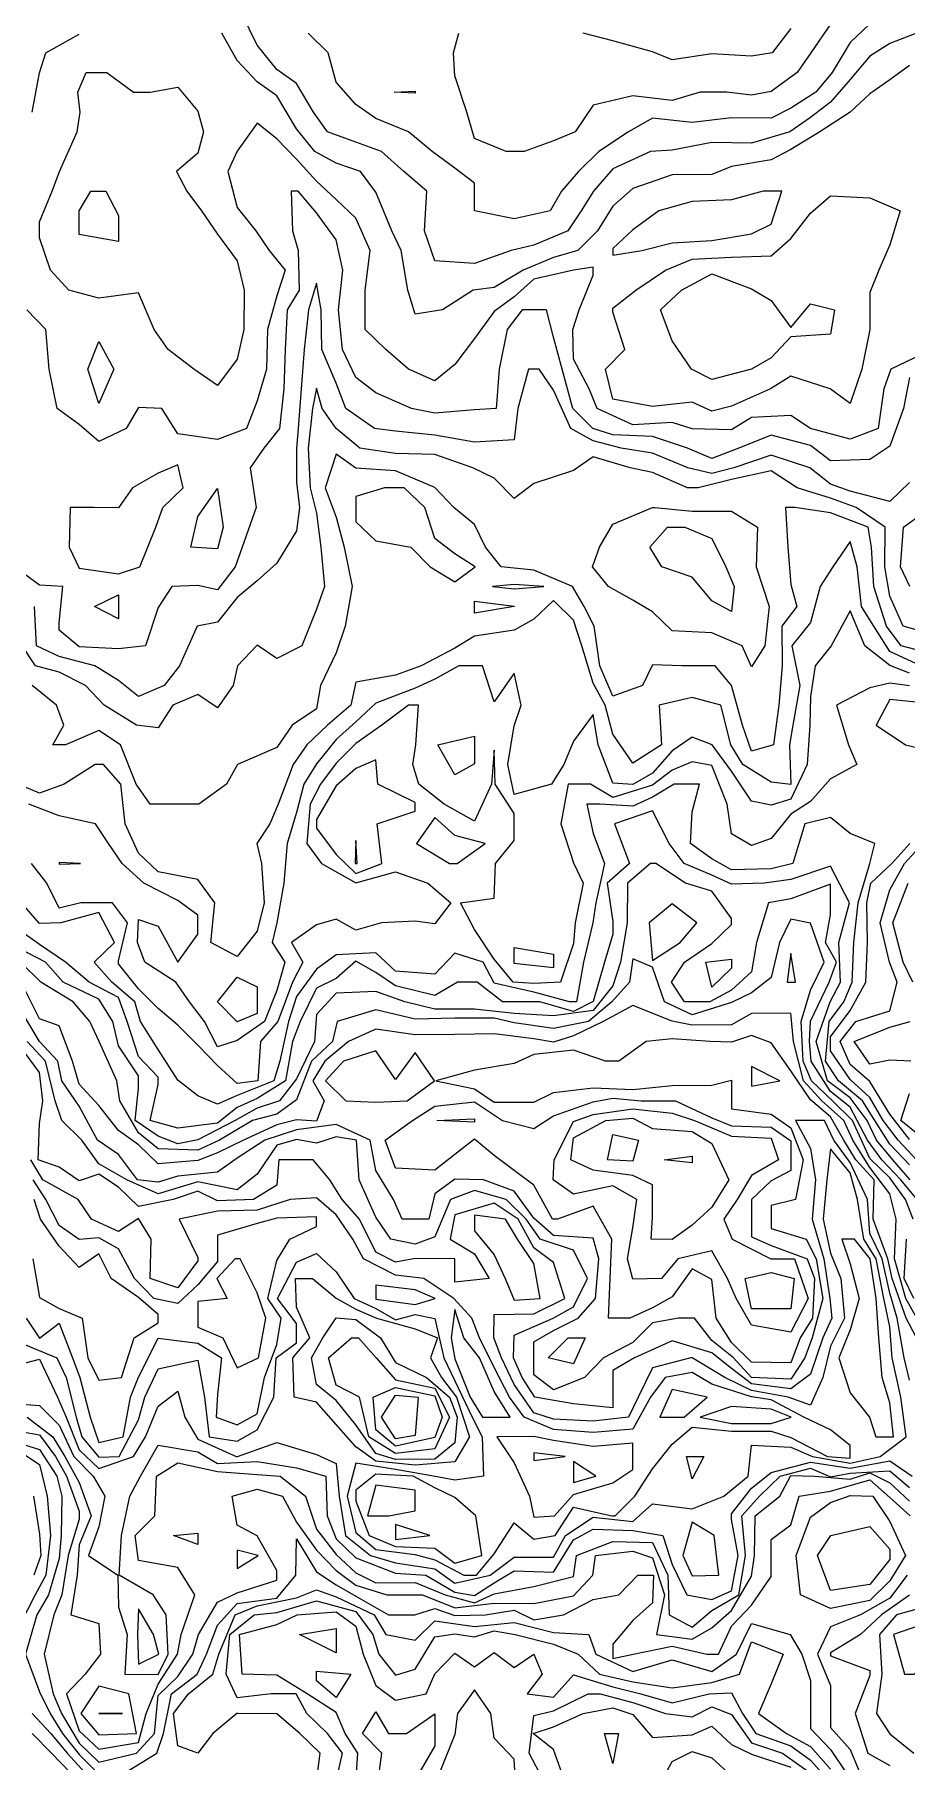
# Model space of a CAD drawing. Header units: metres. Extents: x -40 to 16440, y -40 to 16680.
# Drawn here: x 5420 to 8948, y 6126 to 13114 of the extents above; entities that cross this region are included whole.
import ezdxf

# ---------------------------------------------------------------- set-up
doc = ezdxf.new("R2010")
doc.units = ezdxf.units.M
doc.layers.add('CURVAS_INTERMEDIARIAS_50M', color=8, linetype='CONTINUOUS')
doc.layers.add('CURVAS_MESTRAS_250M', color=1, linetype='CONTINUOUS')

msp = doc.modelspace()

# ---------------------------------------------------------------- linework, layer by layer
at = {"layer": 'CURVAS_INTERMEDIARIAS_50M'}
for points in [[(8987.56, 13120), (8880, 13078.05), (8800, 13025.68), (8720, 12932.08), (8640, 12840.52), (8560, 12778.31), (8476.2, 12720), (8320, 12674.62), (8160, 12677.11), (8000, 12646.58), (7911.44, 12640), (7760, 12570.31), (7681.05, 12480), (7631.42, 12400), (7577.43, 12320), (7440, 12261.19), (7348.52, 12240), (7200, 12187.89), (7040, 12198.43), (6997.02, 12320), (7007.38, 12480), (6914.18, 12560), (6823.98, 12640), (6720, 12677.71), (6604.47, 12720), (6548.52, 12800), (6480, 12915.82), (6400, 12972.88), (6320, 13070.73), (6257.52, 13200)], [(8800, 13157), (8720, 13082.03), (8647.19, 12960), (8580.61, 12880), (8480, 12815.87), (8400, 12775.51), (8240, 12776.59), (8080, 12757.76), (7920, 12775.17), (7823.32, 12720), (7702.53, 12640), (7621.3, 12560), (7552.17, 12480), (7506.44, 12400), (7360, 12368.48), (7200.2, 12400), (7200, 12512.22), (7120, 12573), (7029.05, 12640), (6933, 12720), (6800, 12773.79), (6720, 12830.09), (6640, 12921.06), (6607.59, 13040), (6526.92, 13120)], [(8640, 13155.52), (8560.18, 13040), (8505.4, 12960), (8400, 12883.37), (8320, 12868.16), (8220.55, 12880), (8112.78, 12880), (8000, 12847.17), (7840, 12865.53), (7680, 12828.23), (7607.18, 12720), (7520, 12683.83), (7400.48, 12640), (7327.54, 12640), (7200, 12693.74), (7169.47, 12800), (7120, 12946.16), (7115.07, 13040), (7136.95, 13120)], [(8960, 12989.1), (8880, 12930.67), (8800, 12873.97), (8720, 12799.26), (8596.86, 12720), (8480, 12649.28), (8400, 12606.66), (8240, 12580.12), (8160, 12547.1), (8000, 12546.47), (7840, 12490.93), (7760, 12418.82), (7697.81, 12320), (7617.54, 12240), (7520, 12211.19), (7397.34, 12160), (7280, 12090.82), (7194.17, 12080), (7070.04, 12000), (6960, 11981.86), (6930.68, 12080), (6902.65, 12240), (6864.9, 12320), (6800, 12476.41), (6739.26, 12560), (6640, 12593.04), (6554.03, 12640), (6480, 12732.72), (6400, 12866.07), (6320, 12921.9), (6240, 13008.8), (6177.72, 13120)], [(8960, 11725.58), (8935.57, 11600), (8880, 11447.91), (8800, 11393.88), (8640, 11389.5), (8560, 11450.54), (8400, 11492.49), (8269.72, 11440), (8160, 11398.83), (8061.13, 11440), (7920, 11486.88), (7760, 11493.47), (7679.07, 11520), (7597.53, 11600), (7554.67, 11760), (7520, 11889.49), (7490.79, 12000), (7392.1, 12000), (7332.61, 11920), (7300.08, 11760), (7287.74, 11600), (7200, 11594.65), (7040, 11581.24), (6945.29, 11600), (6800, 11664.64), (6720, 11726.64), (6665.87, 11840), (6650.26, 12000), (6667.27, 12160), (6640, 12282.73), (6560, 12391.75), (6486.94, 12480), (6458, 12480), (6462.99, 12320), (6486.57, 12240), (6490.27, 12080), (6442.08, 12000), (6433.93, 11840), (6428.06, 11680), (6410.84, 11520), (6347.44, 11440), (6291.72, 11360), (6316.27, 11200), (6259.55, 11040), (6231.53, 10960), (6160, 10866.72), (6080, 10884.37), (5975.57, 10880), (5920, 10794.92), (5868.92, 10640), (5760, 10628.79), (5600, 10635.87), (5520, 10703.43), (5520, 10733.75), (5534.12, 10880), (5440, 10885.95), (5338.39, 10960)], [(8960, 11301.04), (8880, 11223.87), (8720, 11265.98), (8640, 11295.01), (8556.02, 11360), (8400, 11411.81), (8248.96, 11360), (8160, 11337.83), (8062.59, 11360), (7920, 11419.72), (7793.87, 11440), (7680, 11470.42), (7589.81, 11520), (7520, 11674.52), (7461.18, 11760), (7418.16, 11760), (7375.02, 11600), (7360, 11473.22), (7200, 11464.2), (7040, 11492.75), (6880, 11509.43), (6795.24, 11520), (6678.6, 11600), (6640, 11703.32), (6582.17, 11840), (6579.48, 12000), (6560, 12107.86), (6527.91, 12000), (6511.34, 11840), (6498.35, 11680), (6486.22, 11520), (6478.99, 11440), (6480, 11302.84), (6491.39, 11200), (6480, 11105.15), (6400, 10975.22), (6320, 10903.44), (6240, 10835.46), (6160, 10736.2), (6077.87, 10720), (6006.92, 10560), (5944.2, 10480), (5840, 10435.73), (5760, 10500.19), (5663.67, 10560), (5520, 10597.57), (5428.09, 10640), (5419.1, 10800)], [(9040, 10690.57), (8934.36, 10720), (8880, 10841.65), (8859.45, 10960), (8860.84, 11120), (8744.53, 11200), (8640, 11237.7), (8505.99, 11280), (8400, 11348.9), (8240, 11312.87), (8104.43, 11280), (8062.13, 11280), (7920, 11341.26), (7830.13, 11360), (7680, 11404.95), (7600, 11349.95), (7440, 11297.58), (7360, 11236.02), (7280, 11319.21), (7193.63, 11360), (7040, 11414.61), (6880, 11418.54), (6736.3, 11440), (6640, 11519.57), (6583.35, 11600), (6560, 11682.92), (6544.8, 11600), (6526.6, 11440), (6535.48, 11280), (6560, 11177.48), (6577.82, 11040), (6592.6, 10880), (6560, 10788.91), (6500.6, 10640), (6400, 10588.61), (6320, 10642.6), (6240.57, 10560), (6223.73, 10480), (6160, 10389.78), (6080, 10443.45), (5979.3, 10400), (5920, 10308.36), (5831.9, 10320), (5701.68, 10400), (5625.62, 10480), (5520, 10534.03), (5423.43, 10560), (5360, 10655.1)], [(9040, 10610.49), (8926.47, 10640), (8867.47, 10720), (8815.37, 10880), (8806.27, 11040), (8792.62, 11120), (8640, 11178.1), (8495.98, 11200), (8457.66, 11200), (8466.97, 11040), (8480, 10889.1), (8504.49, 10800), (8443.23, 10720), (8444.83, 10560), (8430.79, 10400), (8410.27, 10240), (8320, 10213.87), (8284.47, 10320), (8240, 10479.73), (8174.19, 10560), (8143.56, 10560), (8038.11, 10560), (7920, 10562.84), (7878.95, 10480), (7760, 10436.12), (7706.44, 10560), (7684.3, 10720), (7643.65, 10800), (7596.86, 10880), (7440, 10946.27), (7307.75, 10960), (7244.77, 11040), (7200, 11131.22), (7116.76, 11200), (7040, 11280.67), (6880, 11348.25), (6720, 11359.24), (6640, 11415.85), (6596.18, 11280), (6640, 11160.62), (6672.66, 11040), (6704.22, 10880), (6676.76, 10720), (6640, 10612.17), (6576.79, 10480), (6560, 10385.85), (6462.13, 10320), (6400, 10228.53), (6241.19, 10160), (6196.92, 10080), (6083.99, 10000), (6074.87, 10000), (5977.89, 10000), (5887.34, 10000), (5831.34, 10080), (5767.48, 10240), (5680, 10297.18), (5544.67, 10240), (5493.46, 10240), (5538.22, 10320), (5508.56, 10400), (5410.3, 10480)], [(8961.69, 10880), (8923.64, 10960), (8936.07, 11120), (9040, 11196.13)], [(8960, 10529.42), (8880, 10560.8), (8779.61, 10640), (8720, 10781.47), (8643.16, 10640), (8577.81, 10560), (8560, 10435.95), (8556.83, 10320), (8545.98, 10160), (8480, 10020.49), (8400, 9995.03), (8320, 10012.08), (8240, 10133.05), (8161.85, 10240), (8080, 10270.9), (8000, 10214.87), (7920, 10125.47), (7840, 10079.77), (7760, 10085.08), (7700.63, 10240), (7680, 10363.15), (7600, 10254.64), (7561.19, 10160), (7512.04, 10080), (7360, 10038.67), (7335.11, 10160), (7360, 10316.75), (7389.27, 10400), (7360, 10530.43), (7280, 10414.26), (7232.55, 10560), (7137.01, 10560), (7040, 10505.11), (6960, 10468.68), (6800, 10408.02), (6720, 10333.18), (6640, 10261.52), (6560, 10162.63), (6509.95, 10080), (6480, 9965.43), (6441.85, 9840), (6428.94, 9680), (6400.35, 9520), (6381.51, 9440), (6432.54, 9360), (6400, 9245.97), (6350.82, 9120), (6240, 9043.02), (6160, 9017.42), (6106.97, 9120), (6046.13, 9200), (5990.97, 9280), (5866.33, 9360), (5836.72, 9440), (5840, 9533.41), (5920, 9505.98), (6000, 9360.96), (6080, 9473.35), (6080, 9550.74), (6000, 9609.67), (5861.42, 9680), (5774.28, 9760), (5719.42, 9840), (5666.15, 9920), (5520, 9952.81), (5397.29, 10000)], [(8960, 10478.25), (8880, 10489.7), (8800, 10469.9), (8663.86, 10400), (8713.55, 10240), (8746.83, 10160), (8640, 10102.37), (8560, 10010.12), (8480, 9959.65), (8400, 9861.22), (8320, 9832.67), (8240, 9879.75), (8221.77, 10000), (8160, 10156.38), (8080, 10170.46), (8000, 10137.1), (7920, 10076.31), (7760, 10026.75), (7669.6, 10080), (7578.17, 10080), (7549.45, 9920), (7600, 9762.35), (7639.5, 9680), (7606.88, 9520), (7600, 9435.88), (7547.89, 9280), (7440, 9274.24), (7356.36, 9280), (7280, 9371.88), (7200, 9492.28), (7142.84, 9600), (7280, 9619.51), (7284.36, 9760), (7360, 9852.48), (7360, 9961.95), (7283.2, 10080), (7280, 10217.71), (7268.42, 10080), (7200, 9930.47), (7076.46, 10000), (6974.83, 10080), (6950.49, 10160), (6962.34, 10240), (6973.84, 10400), (6933.45, 10400), (6825.15, 10320), (6720, 10245.39), (6640, 10165.04), (6576.86, 10080), (6534.96, 10000), (6521.3, 9840), (6581.33, 9760), (6720, 9680.95), (6880, 9726.08), (7010.46, 9680), (7104.69, 9600), (7040, 9515.05), (6960, 9526.86), (6823.96, 9520), (6720, 9490.14), (6640, 9533.75), (6560, 9511.12), (6459.88, 9440), (6505.07, 9360), (6463.72, 9280), (6404.78, 9120), (6333.59, 9040), (6322.94, 8880), (6240, 8869.99), (6160, 8942.63), (6080, 9024.6), (6000, 9106.14), (5920, 9172.31), (5840, 9252.71), (5760, 9353.74), (5760, 9365.86), (5795.68, 9520), (5734.82, 9600), (5606.4, 9600), (5520, 9578.98), (5469.69, 9680), (5407.03, 9760)], [(8960, 8540.67), (8880, 8623.89), (8819.93, 8720), (8770.21, 8800), (8672.3, 8880), (8619.48, 8960), (8635.02, 9120), (8694.62, 9200), (8727.8, 9280), (8734.77, 9440), (8752.44, 9600), (8799.22, 9760), (8819.12, 9840), (8720, 9881.03), (8640, 9945.32), (8536.09, 9920), (8488.08, 9760), (8400, 9738.24), (8240, 9733.94), (8160, 9778.42), (8074.31, 9840), (8080, 9969.36), (8110.17, 10080), (8007.31, 10080), (7920, 10027.78), (7840, 9991.74), (7708.33, 10000), (7653.98, 10000), (7680, 9880.83), (7726.37, 9760), (7691.03, 9600), (7678.46, 9520), (7640.65, 9360), (7612.39, 9200), (7584.86, 9200), (7440, 9238.75), (7280, 9274.79), (7235.29, 9360), (7120, 9396.33), (7040, 9311.42), (6880, 9324.13), (6800, 9397.94), (6640, 9390.19), (6560, 9331.83), (6480, 9222.16), (6447.38, 9120), (6412.36, 8960), (6387.82, 8880), (6240, 8820.4), (6160, 8785.97), (6080, 8819.3), (6000, 8882.72), (5920, 9006.81), (5848.54, 9120), (5824.98, 9200), (5732.92, 9280), (5660.72, 9360), (5743.75, 9440), (5680, 9561.22), (5525.58, 9520), (5440, 9517.2), (5367.57, 9600)], [(8962.02, 8480), (8892.31, 8560), (8826.83, 8640), (8788.44, 8720), (8720, 8812.14), (8627.83, 8880), (8582.18, 9040), (8638.47, 9200), (8681.15, 9280), (8674.48, 9440), (8716.75, 9600), (8640, 9748.62), (8480, 9694.4), (8371.88, 9680), (8240, 9675.87), (8160, 9712.85), (8048.4, 9760), (7987.09, 9840), (7920, 9972.57), (7766.34, 9920), (7826.79, 9760), (7736.75, 9680), (7760, 9524.89), (7760, 9473.9), (7725.61, 9360), (7680, 9201.62), (7600, 9160.86), (7464.5, 9200), (7420.09, 9200), (7313.62, 9200), (7210.62, 9280), (7131.41, 9280), (7040, 9224.94), (6880, 9264.11), (6800, 9318.7), (6720, 9365.07), (6640, 9294.79), (6560, 9255.86), (6494.79, 9120), (6463.2, 9040), (6434.86, 8880), (6320, 8808.24), (6240, 8772.94), (6160, 8709.16), (6000, 8688.93), (5887.06, 8720), (5920, 8866.02), (5920, 8894.95), (5840, 8979.05), (5794.01, 9120), (5760, 9217.31), (5640.81, 9280), (5545.49, 9360), (5440, 9432.04), (5360, 9488.33)], [(8988.47, 8560), (8914.19, 8640), (8852.73, 8720), (8800, 8813.1), (8720, 8885.16), (8640, 9001.11), (8640, 9058.72), (8720, 9165.38), (8782.67, 9280), (8790.29, 9440), (8787.26, 9600), (8802.78, 9680), (8887.96, 9760), (8960.97, 9840)], [(8960, 8643.26), (8880, 8744.82), (8800, 8877.55), (8720, 8946.63), (8678.79, 9040), (8742.12, 9120), (8880, 9163.76), (8910.61, 9280), (8879.46, 9360), (8841.62, 9520), (8880, 9652.73), (8939.78, 9760), (9014.33, 9840)], [(8974.5, 8320), (8944.14, 8400), (8880, 8487.86), (8800, 8566.03), (8729.55, 8720), (8648.02, 8800), (8563.74, 8880), (8529.72, 8960), (8521.17, 9120), (8560, 9246.53), (8614.79, 9360), (8560, 9517.68), (8480, 9533.98), (8433.75, 9440), (8400, 9297.92), (8320, 9236.54), (8240, 9196.76), (8080, 9147.54), (7968.54, 9200), (7920, 9340.42), (7840, 9374.42), (7827.21, 9280), (7755.88, 9200), (7660.83, 9120), (7520, 9092.5), (7360, 9115.47), (7280, 9133.28), (7120, 9133.94), (6960, 9130.22), (6800, 9166.91), (6643.81, 9120), (6624.9, 9040), (6539.73, 8960), (6480, 8803.6), (6400, 8745.28), (6301.16, 8720), (6168.43, 8640), (6080, 8599.9), (5920, 8605.01), (5840, 8669.21), (5764.85, 8800), (5752.17, 8880), (5681.81, 9040), (5643.07, 9120), (5575.83, 9200), (5445.31, 9280), (5362.95, 9360)], [(8989.6, 7920), (8944.51, 8000), (8899.03, 8160), (8906.5, 8320), (8880, 8422.75), (8800, 8530.08), (8731.01, 8640), (8694.29, 8720), (8605.53, 8800), (8530.75, 8880), (8490.57, 9040), (8480, 9153.61), (8320, 9152.52), (8240, 9106.4), (8080, 9105.54), (8000, 9121.39), (7840, 9185.18), (7720.76, 9120), (7600, 9062.56), (7520, 9036.52), (7440, 9050.65), (7280, 9070.67), (7120, 9067.58), (6960, 9067.03), (6800, 9089.05), (6689.89, 9040), (6594.27, 8960), (6545.43, 8880), (6591.16, 8800), (6560, 8717.47), (6480, 8722.35), (6400, 8702.85), (6264.57, 8640), (6160, 8588.77), (6080, 8558.23), (5920, 8544.9), (5840, 8621.48), (5760, 8679.4), (5680, 8779.91), (5600, 8867.15), (5573.86, 8960), (5520, 9102.58), (5440, 9131.13), (5366.11, 9280)], [(8988.48, 7840), (8946.34, 7920), (8889.37, 8080), (8872.65, 8160), (8813.27, 8320), (8817.09, 8480), (8742.85, 8560), (8694.35, 8640), (8640, 8735.22), (8560, 8803.14), (8480, 8921.27), (8400, 9034.49), (8320, 9063.82), (8240, 9036.79), (8152.82, 9040), (8000, 9050.12), (7894.75, 9040), (7783.78, 8960), (7729.45, 8960), (7600, 9004.54), (7440, 8986.55), (7360, 8950.28), (7200, 8923.76), (7042.81, 8880), (7200, 8848.08), (7280, 8794.59), (7440, 8793.56), (7520, 8832.94), (7680, 8851.45), (7840, 8844.81), (8000, 8860.87), (8160, 8862.12), (8240, 8883.51), (8240, 8871.94), (8240, 8767.18), (8400, 8745.21), (8480, 8690.47), (8529.94, 8560), (8499.17, 8400), (8400, 8376.21), (8400, 8283.42), (8542.27, 8240), (8582.43, 8160), (8609.66, 8000), (8566.43, 7840), (8536.46, 7760), (8480, 7673.33), (8320, 7679.77), (8248.08, 7760), (8160, 7830.01), (8090.49, 7920), (8025.36, 7920), (7920, 7900.96), (7840, 7821.36), (7721.73, 7760), (7645.12, 7680), (7520, 7630.45), (7440, 7690.88), (7440, 7824.46), (7520, 7870.01), (7619.21, 7920), (7689.29, 8000), (7702.79, 8160), (7680, 8243.52), (7520, 8253.81), (7440, 8325.08), (7360, 8433.9), (7236.56, 8480), (7120, 8482.44), (7040, 8423.41), (7015.7, 8320), (6906.81, 8320), (6871.88, 8400), (6800, 8517.85), (6778.36, 8640), (6640, 8704.19), (6480, 8682.16), (6352.17, 8640), (6240, 8567.17), (6160, 8510.39), (6000, 8494.53), (5920, 8470.9), (5836.58, 8480), (5760, 8582.73), (5674.7, 8640), (5600, 8777.11), (5529.88, 8880), (5513.75, 8960), (5439.46, 9040), (5360, 9172.99)], [(8960, 7668.43), (8938.03, 7760), (8910.58, 7920), (8880, 8021.38), (8848.8, 8160), (8800, 8262.85), (8790.41, 8400), (8720, 8549.71), (8653.44, 8640), (8616.25, 8720), (8498.89, 8720), (8560, 8606.61), (8579.76, 8480), (8566.1, 8320), (8613.56, 8160), (8637.27, 8000), (8645.72, 7920), (8609.09, 7840), (8560, 7693.09), (8480, 7634.27), (8320, 7653.76), (8240, 7715.71), (8160, 7779.29), (8000, 7828.18), (7847.19, 7760), (7760, 7708.73), (7760, 7648.83), (7760, 7557.68), (7600, 7572.78), (7444.17, 7600), (7393.31, 7680), (7357.83, 7760), (7360, 7851.38), (7518.35, 7920), (7600, 7965.52), (7657.01, 8080), (7600, 8195.7), (7464.94, 8240), (7409.14, 8320), (7328.64, 8400), (7200, 8437.16), (7102.82, 8400), (7040, 8249.26), (6960, 8219.96), (6861.81, 8240), (6800, 8329.29), (6733.62, 8480), (6722.68, 8640), (6640, 8653.54), (6560, 8628.25), (6480, 8643.2), (6400, 8620.14), (6320, 8502.97), (6240, 8439.88), (6080, 8471.66), (5920, 8423.41), (5793.26, 8480), (5680, 8544.67), (5610.56, 8640), (5529.86, 8720), (5503.46, 8800), (5464.61, 8960), (5389.95, 9040)], [(5360, 7821.36), (5509.73, 7760), (5548.18, 7680), (5588.02, 7520), (5611.4, 7440), (5680, 7357.71), (5761.74, 7360), (5840, 7508.29), (5866.08, 7600), (5920, 7715.21), (6080, 7750.67), (6107.21, 7600), (6126.86, 7440), (6240, 7421.74), (6320, 7468.62), (6387.94, 7600), (6397.84, 7760), (6480, 7819.75), (6480, 7897.74), (6402.19, 8000), (6480, 8147.05), (6560, 8181.54), (6640, 8107.31), (6713.17, 8000), (6800, 7959.21), (6880, 7912.92), (6960, 7934.4), (7040, 7918.89), (7075.21, 7760), (7120, 7666.62), (7190.66, 7520), (7231.54, 7440), (7236.71, 7280), (7120, 7264.64), (7033.91, 7280), (6880, 7307.5), (6720, 7333.24), (6684.71, 7200), (6720, 7052.85), (6800, 6984.33), (6960, 6963.83), (7040, 6941.79), (7156.11, 6880), (7207.53, 6880), (7207.53, 6880), (7280, 6966.64), (7360, 7091.69), (7440, 7026.04), (7525.89, 7040), (7600, 7155.19), (7755.59, 7120), (7769.62, 7120), (7848.15, 7200), (7920, 7309.66), (8000, 7410.6), (8080, 7479.29), (8240, 7462.57), (8400, 7463.11), (8480, 7436.67), (8627.69, 7360), (8720, 7354.13), (8720, 7405.39), (8640, 7467.83), (8532.96, 7520), (8400, 7589.87), (8320, 7601.74), (8160, 7653.42), (8080, 7700.73), (7971.24, 7680), (7911.52, 7600), (7840, 7470.29), (7680, 7457.31), (7520, 7469.89), (7400.22, 7520), (7341.24, 7600), (7280, 7720.25), (7220.23, 7840), (7188.72, 7920), (7116.58, 8000), (6994.33, 8080), (6880, 8093.66), (6750.39, 8160), (6707.72, 8240), (6640, 8338.55), (6560, 8406.44), (6453.91, 8400), (6320, 8356.92), (6160, 8352.51), (6005.53, 8320), (6080, 8165.7), (6080, 8152.1), (6000, 8042.53), (5887.7, 8080), (5892.15, 8240), (5840, 8323.12), (5760, 8271.01), (5649.88, 8320), (5596.94, 8400), (5453.61, 8480), (5404.68, 8560)], [(5385.74, 7920), (5440, 7838.5), (5520, 7900.29), (5573.33, 7760), (5603.52, 7680), (5644.76, 7520), (5680, 7416.95), (5778.61, 7440), (5778.61, 7440), (5807.84, 7600), (5840, 7681.88), (5920, 7838.49), (6080, 7818.26), (6176.6, 7760), (6160, 7611.68), (6154.48, 7520), (6240, 7487.91), (6320, 7533.44), (6350.47, 7680), (6400, 7813.67), (6418.22, 7920), (6364.08, 8000), (6400, 8153.31), (6453.13, 8240), (6560, 8290.63), (6560, 8329.75), (6400, 8324.53), (6320, 8303.14), (6160, 8255.4), (6160, 8219.26), (6160, 8149.28), (6080, 8055.14), (6000, 7979.66), (5902.39, 8000), (5824.45, 8080), (5760, 8200.2), (5680, 8244.96), (5600, 8238.56), (5520, 8294.54), (5464.81, 8400), (5413.81, 8480)], [(5412.59, 8160), (5440, 8003.15), (5520, 7959.51), (5612.17, 7920), (5636.02, 7760), (5680, 7669.59), (5772.26, 7680), (5772.26, 7680), (5822.91, 7840), (5920, 7901.46), (5920, 7934.93), (5840, 8003.03), (5730.3, 8080), (5680, 8179.82), (5600, 8124.97), (5520, 8210.63), (5444.38, 8320), (5418.06, 8400)], [(8977.99, 8000), (8938.75, 8080), (8948.09, 8240)], [(5280, 7578.07), (5440, 7567.22), (5520, 7487.05), (5578.13, 7360), (5657.51, 7280), (5703.7, 7200), (5680, 7075.07), (5638.63, 6960), (5756.97, 6880), (5760, 6750.29), (5794.96, 6640), (5784.59, 6480), (5920, 6478.62), (5960.41, 6560), (5952.05, 6720), (5899.9, 6800), (5762.01, 6880), (5772.17, 7040), (5804.97, 7200), (5848.85, 7280), (5920, 7406.11), (6080, 7379.18), (6160, 7332.41), (6320, 7339.87), (6480, 7314.11), (6597.93, 7280), (6603.71, 7120), (6640, 7026.45), (6720, 6950.34), (6880, 6888.47), (7002.82, 6880), (7120, 6810.68), (7200, 6798.13), (7280, 6848.8), (7360, 6897.27), (7520, 6892.6), (7600, 7023.04), (7680, 7065.57), (7840, 7060.55), (7962.19, 7040), (8000, 6922.79), (8059.44, 6800), (8160, 6781.79), (8240, 6816.41), (8267.24, 6960), (8240, 7105.17), (8240, 7128.64), (8320, 7232.59), (8400, 7295.93), (8560, 7337.69), (8720, 7313.61), (8880, 7342.06), (8970.87, 7280)], [(5390.23, 7520), (5494.05, 7440), (5542.63, 7360), (5600, 7254.82), (5649.01, 7120), (5600, 7003.15), (5592.23, 6880), (5566.06, 6720), (5680, 6683.84), (5686.72, 6560), (5624.78, 6480), (5548.69, 6400), (5600, 6250.1), (5680, 6176.02), (5840, 6203.19), (5871.13, 6320), (5920, 6438.53), (5998.81, 6560), (6013.17, 6640), (6068.88, 6800), (6000, 6911.03), (5840, 6939.33), (5827.31, 7040), (5906.26, 7120), (5913.4, 7280), (6000, 7334.76), (6160, 7300.2), (6320, 7287.38), (6414.05, 7280), (6516.45, 7200), (6560, 7066.82), (6640, 6963.96), (6720, 6889.33), (6800, 6849.07), (6960, 6850.89), (7080.89, 6800), (7200, 6768.54), (7280, 6804.12), (7440, 6834.31), (7600, 6875.06), (7612.69, 6960), (7760, 7016.08), (7920, 7012.07), (7982.63, 6880), (7987.64, 6720), (8080, 6669.8), (8160, 6737.32), (8269.04, 6800), (8296.22, 6960), (8281.86, 7120), (8352.8, 7200), (8436.25, 7280), (8560, 7312.54), (8640, 7278.11), (8720, 7293.35), (8880, 7302.01), (8960, 7234.83)], [(5280, 7475.89), (5440, 7447.97), (5504.19, 7360), (5549.39, 7280), (5600, 7138.81), (5600, 7107.05), (5555.28, 6960), (5529.84, 6800), (5497.9, 6720), (5459.14, 6560), (5494.86, 6400), (5529, 6320), (5600, 6200.76), (5680, 6123.88), (5832.48, 6160), (5905.03, 6240), (5920, 6393.63), (6000, 6470.72), (6060.62, 6560), (6083.69, 6640), (6160, 6771.2), (6240, 6808.37), (6400, 6859.22), (6400, 6898.55), (6320, 7039.07), (6240, 7082.32), (6219.96, 7200), (6320, 7227.51), (6423.16, 7200), (6480, 7093.93), (6560, 6981.83), (6640, 6898.6), (6720, 6839.59), (6845.36, 6800), (6901.49, 6800), (6989.33, 6800), (7120, 6747.62), (7280, 6767.08), (7440, 6765.12), (7600, 6796.92), (7678.63, 6880), (7689.84, 6960), (7840, 6977.74), (7920, 6949.58), (7969.04, 6800), (7936.91, 6640), (8080, 6621.69), (8160, 6666.3), (8240, 6736.53), (8320, 6875.68), (8332.15, 6960), (8335.36, 7120), (8434.67, 7200), (8480, 7283.62), (8577.29, 7280), (8720, 7268.62), (8800, 7293.68), (8880, 7254.23), (8960, 7179.86)], [(5280, 7437.92), (5440, 7388.36), (5509.4, 7280), (5529.53, 7200), (5527.55, 7040), (5520, 6947.57), (5476.86, 6800), (5429.23, 6720), (5382.68, 6560), (5440, 6407.88), (5482.39, 6320), (5532.64, 6240), (5600, 6155.08), (5680, 6074.33)], [(5415.12, 7200), (5440, 7046.24), (5444.76, 6960), (5417.55, 6880)], [(5785.38, 6080), (5914.51, 6160), (5940.99, 6240), (5973.98, 6400), (6078.02, 6480), (6115.72, 6560), (6160, 6678.12), (6240, 6765.76), (6400, 6786.87), (6477.29, 6880), (6480, 7027.52), (6560, 6893.63), (6640, 6841.11), (6720, 6794.71), (6851.89, 6720), (6958.6, 6720), (7040, 6745.71), (7120, 6716.37), (7243.73, 6720), (7360, 6737.9), (7440, 6698.85), (7559.52, 6720), (7680, 6780.97), (7783.68, 6800), (7860.6, 6880), (7924, 6880), (7920, 6767.59), (7840, 6697.07), (7760, 6601.4), (7760, 6543.56), (7841.73, 6560), (8000, 6592.59), (8140.07, 6560), (8187.22, 6560), (8240, 6673.75), (8320, 6759.11), (8400, 6875.33), (8400, 6952.04), (8400, 7024.81), (8480, 7083.53), (8514.06, 7200), (8640, 7219.94), (8800, 7265.44), (8880, 7194.86), (8962.38, 7120)], [(8950.13, 6880), (8880, 6787.14), (8762.11, 6720), (8640, 6670.47), (8587.65, 6560), (8640, 6433.06), (8640, 6355.64), (8640, 6264.28), (8720, 6174.81), (8758.93, 6080)], [(8960, 6799.3), (8846.21, 6720), (8761.35, 6640), (8640, 6565.42), (8640, 6553.58), (8800, 6494.24), (8800, 6473.43), (8739.65, 6320), (8790.96, 6160), (8880, 6109.4)], [(6640, 6046.7), (6665.36, 6160), (6605.14, 6240), (6522.1, 6320), (6478.45, 6400), (6376.55, 6400), (6240, 6383.95), (6195.68, 6480), (6209.36, 6640), (6308.86, 6720), (6400, 6728.79), (6560, 6775.73), (6720, 6732.49), (6788.48, 6640), (6813.29, 6560), (6880, 6475.77), (6960, 6499.2), (7040, 6631.1), (7120, 6642.94), (7200, 6630.3), (7280, 6654.47), (7363.97, 6640), (7520, 6601.17), (7619.49, 6560), (7705.98, 6480), (7840, 6447.81), (8000, 6424.35), (8160, 6446.23), (8272.58, 6480), (8320, 6610.31), (8449.13, 6560), (8400, 6440.2), (8349.45, 6320), (8462.1, 6240), (8560, 6186.37), (8640, 6095.55)], [(6720, 6038.26), (6728.28, 6160), (6677.07, 6240), (6640, 6324.31), (6522.21, 6400), (6400, 6474.93), (6259.59, 6480), (6248.44, 6640), (6400, 6680.11), (6482.77, 6720), (6640, 6731.16), (6720, 6673.1), (6748.78, 6560), (6800, 6434.06), (6880, 6374.78), (7003.74, 6400), (7040, 6480.69), (7120, 6563.85), (7200, 6508.78), (7280, 6567.76), (7360, 6507.04), (7440, 6560.87), (7473.25, 6480), (7412.88, 6400), (7520, 6387.01), (7600, 6476.2), (7760, 6427.66), (7872.27, 6400), (8000, 6364.07), (8148.87, 6400), (8240, 6404.56), (8284.59, 6320), (8338.44, 6240), (8480, 6189.51), (8560, 6130.96), (8640, 6041.63)], [(9040, 6756.03), (8907.94, 6720), (8838.51, 6640), (8847.7, 6480), (8826.52, 6320), (8880, 6237.47), (8977.82, 6160)], [(7462.95, 6080), (7420.77, 6160), (7440, 6311.82), (7520, 6330.73), (7659.71, 6400), (7708.76, 6400), (7840, 6365.4), (7972.42, 6320), (8080, 6306.67), (8160, 6347.95), (8240, 6316.69), (8320, 6202.11), (8446.18, 6160), (8558.17, 6080)], [(7552.67, 6080), (7520, 6175.2), (7436.91, 6240), (7520, 6266.1), (7640.09, 6320), (7760, 6343.34), (7840, 6316.97), (7920, 6223.84), (8080, 6233.47), (8160, 6269.48), (8240, 6194.79), (8320, 6155.76), (8480, 6103.06)], [(5410.54, 6240), (5488.31, 6160), (5565.07, 6080)]]:
    msp.add_lwpolyline(points, dxfattribs=at)
for points in [[(6160, 11694.32), (6064.75, 11760), (5959.77, 11840), (5903.34, 11920), (5840, 12068.26), (5680, 12046.49), (5558.91, 12080), (5484.09, 12160), (5440, 12291.89), (5440, 12355.62), (5491.22, 12480), (5520.7, 12560), (5592.79, 12720), (5604.85, 12800), (5594.99, 12880), (5628.91, 12960), (5712.68, 12960), (5820.04, 12880), (5886.97, 12880), (6000, 12900.38), (6080, 12803.18), (6104.01, 12720), (6080, 12633.53), (5994.65, 12560), (6036.5, 12480), (6095.27, 12400), (6160, 12306.65), (6240, 12197.7), (6267.69, 12080), (6265.9, 11920), (6240, 11799.75), (6160, 11694.32)], [(6960, 12876.57), (6874.16, 12880), (6960, 12885.1), (6960, 12876.57)], [(5760, 12276.34), (5600, 12305.12), (5599.97, 12400), (5647.91, 12480), (5707.8, 12480), (5760, 12381.94), (5760, 12276.34)], [(8160, 11590.13), (8080, 11626.49), (7920, 11608.51), (7760, 11638.58), (7729.37, 11760), (7808.18, 11840), (7760, 11991.04), (7760, 12007.21), (7852.62, 12080), (7972.1, 12160), (8080, 12204.26), (8240, 12213.64), (8400, 12218.77), (8480, 12287.98), (8560, 12390.49), (8640, 12461.32), (8800, 12453.75), (8921.69, 12400), (8880, 12263.44), (8836.31, 12160), (8800, 12069.78), (8798.97, 11920), (8766.84, 11760), (8720, 11620.32), (8638.8, 11680), (8480, 11731.87), (8397.55, 11680), (8240, 11609.64), (8160, 11590.13)], [(8320, 11759.47), (8160, 11717.79), (8078.33, 11760), (8000, 11873.89), (7951.91, 12000), (8037.61, 12080), (8160, 12145.16), (8320, 12084.58), (8400, 12038.27), (8480, 11928.98), (8560, 12024.34), (8656.89, 12000), (8640, 11901.52), (8480, 11890.71), (8400, 11805.93), (8320, 11759.47)], [(5680, 11621.51), (5635.07, 11760), (5680, 11871.15), (5740.09, 11760), (5680, 11621.51)], [(5845.94, 10960), (5910.08, 11120), (5938.23, 11200), (6021.41, 11280), (6000, 11372.74), (5920, 11338.7), (5816.65, 11280), (5760, 11198.97), (5658.92, 11200), (5563.97, 11200), (5559.67, 11040), (5600, 10955.04), (5760, 10931.95), (5845.94, 10960)], [(8320, 10555.5), (8282.84, 10640), (8160, 10693.47), (8000, 10701.21), (7920, 10778.53), (7840, 10825.54), (7741.37, 10880), (7676.85, 10960), (7705.13, 11040), (7760, 11132.53), (7919.77, 11200), (7929.1, 11200), (8080, 11185.1), (8240, 11185.83), (8344.66, 11120), (8339.71, 10960), (8391.8, 10800), (8374.38, 10640), (8320, 10555.5)], [(8240, 10779.83), (8160, 10821.85), (8080, 10917.82), (7957.16, 10960), (7909.38, 11040), (7980.97, 11120), (8050.93, 11120), (8160, 11074.9), (8217.1, 10960), (8250.25, 10880), (8240, 10779.83)], [(7360, 10798.98), (7200, 10772.95), (7200, 10821.02), (7360, 10800.78), (7360, 10798.98)], [(9185.15, 10240), (9120, 10369.3), (9040, 10406.98), (8880, 10422.59), (8824.86, 10320), (8943.41, 10240), (9040, 10217.23), (9185.15, 10240)], [(7120, 10117.84), (7051.01, 10240), (7200, 10274.35), (7200, 10162.78), (7120, 10117.84)], [(6825.15, 9760), (6805.59, 9920), (6960, 9971.75), (6960, 10006.7), (6808.48, 10080), (6800, 10179.38), (6720, 10143.67), (6640, 10073.66), (6560, 9937.58), (6560, 9902.47), (6640, 9796.07), (6720, 9719.57), (6825.15, 9760)], [(7129.85, 9760), (7243.54, 9840), (7120, 9872.32), (7040, 9945.19), (6964.89, 9840), (7099.07, 9760), (7129.85, 9760)], [(6724.69, 9760), (6720, 9852.1), (6717.2, 9760), (6724.69, 9760)], [(5606.17, 9760), (5520, 9763.38), (5520, 9757.49), (5606.17, 9760)], [(8032.15, 9440), (8099.63, 9520), (8000, 9596.67), (7906.58, 9520), (7920, 9367.67), (8032.15, 9440)], [(7520, 9337.29), (7360, 9355.6), (7360, 9419.65), (7520, 9393.25), (7520, 9337.29)], [(8160, 9258.59), (8136.47, 9360), (8240, 9372.24), (8240, 9335.74), (8160, 9258.59)], [(8498.53, 9280), (8480, 9395.64), (8465.36, 9280), (8498.53, 9280)], [(6927.05, 8800), (7038.5, 8880), (6960, 8995.04), (6880, 8885.63), (6800, 9001.09), (6669.63, 8960), (6596.73, 8880), (6678.82, 8800), (6800, 8794.41), (6927.05, 8800)], [(8435.02, 8880), (8320, 8938.48), (8320, 8858.79), (8435.02, 8880)], [(8480, 7739.89), (8320, 7741.79), (8240, 7821.58), (8177.56, 7920), (8160, 8076.54), (8080, 8119.93), (8000, 8006.5), (7920, 7961.61), (7828.56, 7920), (7741.69, 7920), (7749.31, 8080), (7754.98, 8240), (7680, 8373.06), (7535.77, 8320), (7514.8, 8320), (7440, 8458.7), (7360, 8517.12), (7280, 8578.07), (7200, 8644.75), (7120, 8582.62), (7040, 8518.86), (6880, 8526.57), (6838.62, 8640), (6948.95, 8720), (7040, 8777.63), (7200, 8794.89), (7312.56, 8720), (7440, 8688), (7520, 8738.04), (7680, 8794.72), (7760, 8809.79), (7874.32, 8800), (7982.16, 8800), (8012.81, 8800), (8160, 8730.36), (8240, 8698.44), (8400, 8692.5), (8480, 8637.7), (8480, 8517.8), (8400, 8475.91), (8320, 8399.75), (8320, 8249.38), (8400, 8214.09), (8545.74, 8160), (8575.89, 8080), (8567.16, 7920), (8517.5, 7840), (8480, 7739.89)], [(8480, 7863.6), (8320, 7891.18), (8259.16, 8000), (8223.42, 8080), (8160, 8192.58), (8022.5, 8160), (7956.43, 8080), (7840, 8078.24), (7819.13, 8160), (7840, 8285.23), (7856.45, 8400), (7760, 8455.22), (7600, 8421.5), (7517.68, 8480), (7522.28, 8560), (7600, 8715.63), (7680, 8744.44), (7840, 8766.43), (8000, 8750.02), (8090.15, 8720), (8240, 8655.71), (8400, 8648.44), (8430.31, 8560), (8320, 8496.95), (8262, 8400), (8208.46, 8320), (8242.17, 8240), (8398.18, 8160), (8401.59, 8160), (8494.67, 8160), (8550.25, 8000), (8480, 7863.6)], [(7200, 8713.25), (7046.92, 8720), (7200, 8726.72), (7200, 8713.25)], [(7840, 8554.66), (7738.28, 8560), (7760, 8663.3), (7863.78, 8640), (7840, 8554.66)], [(8080, 8548.59), (7966.69, 8560), (8080, 8576.01), (8080, 8548.59)], [(7465.06, 8000), (7440, 8141.37), (7373.67, 8240), (7324.81, 8320), (7200, 8336.04), (7200, 8272.87), (7280, 8176.8), (7324.27, 8080), (7360, 7993.02), (7465.06, 8000)], [(8895.13, 7440), (8880, 7576.86), (8849.93, 7680), (8835.54, 7840), (8824.97, 8000), (8801.11, 8160), (8737.36, 8240), (8686.53, 8240), (8720, 8139.96), (8755.69, 8000), (8720, 7872.65), (8674.18, 7760), (8720, 7617.37), (8797.55, 7520), (8823.89, 7440), (8895.13, 7440)], [(6326.36, 7760), (6355.62, 7920), (6320, 8022.81), (6251.28, 8160), (6230.96, 8160), (6157.16, 8080), (6198.8, 8000), (6080, 7987.32), (6080, 7883), (6180.96, 7840), (6240, 7719.47), (6326.36, 7760)], [(7041.19, 8000), (6960, 8035.25), (6800, 8052.84), (6800, 7996.61), (6960, 7974.85), (7041.19, 8000)], [(7040, 7349.13), (6880, 7348.26), (6800, 7372.23), (6720, 7488.39), (6640, 7586.93), (6560, 7652.06), (6540, 7760), (6585.96, 7840), (6640, 7921.34), (6720, 7914.93), (6819.52, 7840), (6880, 7740.08), (7005.82, 7680), (7099.35, 7600), (7129.26, 7520), (7120, 7415.51), (7040, 7349.13)], [(7343.57, 7520), (7280, 7623.14), (7220.12, 7760), (7156.97, 7840), (7120, 7955.39), (7104.83, 7840), (7120, 7755.84), (7181.72, 7600), (7232.48, 7520), (7343.57, 7520)], [(7040, 7391.57), (6880, 7372.57), (6772.7, 7440), (6734.74, 7600), (6640, 7648.32), (6609.66, 7760), (6701.68, 7840), (6730.16, 7840), (6801.64, 7760), (6880, 7670.29), (7040, 7636.55), (7099.05, 7520), (7040, 7391.57)], [(7600, 7735.39), (7497.31, 7760), (7578.41, 7840), (7647.86, 7840), (7600, 7735.39)], [(7040, 7436.82), (6880, 7402.25), (6800, 7468.36), (6789.35, 7600), (6880, 7639.65), (7040, 7605.25), (7069.05, 7520), (7040, 7436.82)], [(8048.54, 7520), (8141.7, 7600), (8000, 7631.32), (7949.46, 7520), (8048.54, 7520)], [(6880, 7431.93), (6824.12, 7520), (6880, 7609.01), (6972.39, 7600), (6960, 7444.88), (6880, 7431.93)], [(8481.63, 7520), (8400, 7551.68), (8240, 7562.77), (8113.02, 7520), (8240, 7493.13), (8400, 7494.2), (8481.63, 7520)], [(7523.42, 7120), (7600, 7206.92), (7760, 7253.67), (7840, 7307.37), (7840, 7413.93), (7680, 7400.1), (7520, 7425.25), (7440, 7441.55), (7290.63, 7440), (7360, 7334.98), (7422.89, 7200), (7440, 7114.61), (7523.42, 7120)], [(7567.27, 7360), (7440, 7374.57), (7440, 7344.57), (7567.27, 7360)], [(7690.29, 7280), (7600, 7339.41), (7600, 7255.49), (7690.29, 7280)], [(7229.89, 6960), (7205.25, 7120), (7120, 7194.86), (7040, 7233.66), (6951.12, 7280), (6800, 7288.24), (6720, 7224.08), (6720, 7179.99), (6773.08, 7040), (6880, 6995.55), (7040, 6989.74), (7120, 6927.96), (7229.89, 6960)], [(6853.04, 7120), (6960, 7140.63), (6960, 7224.57), (6800, 7244.07), (6767.15, 7120), (6853.04, 7120)], [(7019.04, 7040), (6880, 7084.43), (6880, 7024.02), (7019.04, 7040)], [(8800, 6842.47), (8640, 6818.12), (8587.62, 6960), (8641.07, 7040), (8800, 7077.12), (8880, 6985.1), (8880, 6943.51), (8800, 6842.47)], [(6080, 7003.79), (5981.42, 7040), (6080, 7050.51), (6080, 7003.79)], [(6324.71, 6960), (6240, 6981.12), (6240, 6907.09), (6324.71, 6960)], [(6640, 6565.26), (6491.88, 6640), (6640, 6664.39), (6640, 6565.26)], [(8978.56, 6480), (9051.27, 6560), (9040, 6689.94), (8895.63, 6640), (8940.02, 6480), (8978.56, 6480)], [(5832.12, 6240), (5801.11, 6400), (5680, 6431.56), (5606.79, 6320), (5680, 6234.47), (5832.12, 6240)], [(6640, 6384.77), (6560, 6452.94), (6560, 6491.54), (6699.5, 6480), (6640, 6384.77)], [(7070.45, 5840), (7200, 5878.64), (7345.72, 5920), (7367.89, 6000), (7360, 6135.58), (7280, 6219.9), (7266.2, 6320), (7200, 6415.66), (7130.92, 6320), (7120, 6236.04), (7058.76, 6080), (7010.05, 6000), (7022.61, 5840), (7070.45, 5840)], [(6880, 5857.35), (6790.58, 5920), (6803.72, 6000), (6824.52, 6160), (6746.26, 6240), (6800, 6327.51), (6851.58, 6240), (6924.83, 6240), (7040, 6319.39), (7040, 6189.84), (6975.53, 6080), (6959.76, 6000), (6880, 5857.35)]]:
    msp.add_lwpolyline(points, close=True, dxfattribs=at)
at = {"layer": 'CURVAS_MESTRAS_250M'}
for points in [[(8480, 13137.98), (8404.25, 13040), (8320, 13026), (8160, 13036.21), (8000, 13011.1), (7920, 13043.75), (7760, 13088.43), (7640.15, 13120)], [(5410.56, 12800), (5440, 12958.66), (5465.16, 13040), (5600, 13115.41)], [(9040, 11834.05), (8884.84, 11760), (8856.65, 11680), (8832.64, 11520), (8720, 11476.16), (8560, 11519.15), (8480, 11572.48), (8320, 11564.15), (8240, 11513.77), (8080, 11517.81), (8000, 11544.64), (7840, 11535.08), (7696.4, 11600), (7663.72, 11680), (7600, 11800.74), (7598.03, 11920), (7623.61, 12000), (7680, 12139.98), (7680, 12172.95), (7599.93, 12160), (7440, 12124.26), (7360, 12052.08), (7280, 11992.93), (7200, 11883.37), (7120, 11779.05), (7040, 11712.29), (6932.97, 11760), (6841.38, 11840), (6757.93, 11920), (6757.92, 12080), (6777.74, 12240), (6720, 12371.22), (6640, 12446.97), (6560, 12520.22), (6480, 12609.07), (6400, 12692.44), (6320, 12755.31), (6240, 12641.53), (6202.24, 12560), (6240, 12414.18), (6315.03, 12320), (6369.43, 12240), (6433.38, 12160), (6400, 12056.55), (6362.07, 11920), (6357.84, 11760), (6320, 11632.23), (6276.88, 11520), (6160, 11475.6), (6000, 11498.1), (5935.31, 11600), (5840, 11605.21), (5790.42, 11520), (5680, 11467.5), (5600, 11536.11), (5511.4, 11600), (5479.21, 11760), (5465.28, 11920), (5388.07, 12000)], [(9006.04, 10560), (8880, 10617.74), (8815.39, 10720), (8765.28, 10800), (8748.27, 10960), (8720, 11062.92), (8649.41, 10960), (8597.92, 10880), (8560, 10735.2), (8484.27, 10640), (8516.44, 10480), (8488.15, 10320), (8473.98, 10240), (8480, 10080.47), (8480, 10079.94), (8400, 10088.22), (8285.84, 10160), (8237.55, 10240), (8197.09, 10400), (8080, 10431.82), (7946.92, 10400), (7956.16, 10240), (7840, 10165.32), (7760, 10282.91), (7729.03, 10400), (7680, 10489.23), (7634.25, 10640), (7600, 10744.46), (7520, 10823.6), (7440, 10748.08), (7360, 10704.39), (7200, 10679.58), (7120, 10631.37), (6983.96, 10560), (6880, 10522.05), (6720, 10493.61), (6699.15, 10400), (6605.05, 10320), (6521.38, 10240), (6466.47, 10160), (6405.95, 10000), (6371.8, 9920), (6318.85, 9840), (6337.93, 9760), (6348.85, 9600), (6320, 9486.25), (6240, 9383.93), (6132.57, 9440), (6149.67, 9600), (6080, 9694.23), (5920, 9726.36), (5840, 9801.2), (5786.57, 9920), (5769.36, 10080), (5699.28, 10160), (5664.38, 10160), (5539.09, 10080), (5440, 10044.32), (5353.02, 10080)], [(8990.49, 8400), (8924.49, 8480), (8847.54, 8560), (8790.05, 8640), (8720, 8773.46), (8640, 8836.96), (8562.46, 8960), (8555.73, 9040), (8560, 9121.73), (8634.91, 9280), (8664.63, 9360), (8620.14, 9440), (8640, 9552.51), (8640, 9676.69), (8480, 9617), (8389.27, 9600), (8340.52, 9440), (8320, 9321.69), (8240, 9246.67), (8152.11, 9200), (8048.93, 9200), (7996.66, 9280), (8049.03, 9360), (8160, 9435.74), (8240, 9512.36), (8240, 9536.52), (8160, 9648.08), (8054.11, 9680), (7933.27, 9760), (7911.72, 9760), (7819.21, 9680), (7817.14, 9520), (7790, 9360), (7760, 9264.58), (7680, 9164.45), (7520, 9143.64), (7360, 9152.75), (7200, 9169.66), (7040, 9170.21), (6917.69, 9200), (6800, 9242.26), (6640, 9234.51), (6560, 9149.05), (6553.15, 9040), (6480, 8888.45), (6411.25, 8800), (6320, 8769.8), (6231.63, 8720), (6080, 8641.83), (6000, 8626.01), (5920, 8655.98), (5826.67, 8720), (5840, 8850.62), (5840, 8899.96), (5760, 9021.3), (5736.3, 9120), (5680, 9211.26), (5536.02, 9280), (5463.94, 9360), (5360, 9413.73)], [(8973.55, 9280), (8934.28, 9360), (8892.16, 9520), (8954.62, 9680)], [(8964.82, 8960), (8880, 8964.32), (8800, 8947.4), (8736.61, 9040), (8880, 9097.37), (8962.46, 9120)], [(5280, 7711.97), (5440, 7754.33), (5512.81, 7600), (5547.61, 7520), (5600, 7386.62), (5680, 7312.13), (5819.83, 7360), (5868.11, 7440), (5920, 7563.52), (6000, 7625.03), (6028.24, 7520), (6080, 7430.3), (6236.04, 7360), (6240.96, 7360), (6400, 7417.07), (6560, 7367.69), (6640, 7332.18), (6652.32, 7200), (6678.13, 7040), (6778.44, 6960), (6880, 6929.31), (7040, 6905.5), (7120, 6847.38), (7263.2, 6880), (7263.2, 6880), (7360, 6952.97), (7520, 6952.61), (7567.54, 7040), (7680, 7114.53), (7840, 7097.22), (7920, 7168.1), (8080, 7148.09), (8208.24, 7200), (8307.3, 7280), (8320, 7406.08), (8480, 7397.61), (8566.88, 7360), (8720, 7333.87), (8840.91, 7360), (8946.81, 7440), (8924.15, 7600), (8889.66, 7760), (8880, 7885.49), (8855.99, 8000), (8824.96, 8160), (8775.36, 8240), (8749.89, 8400), (8720, 8507.55), (8640, 8605.02), (8625.75, 8480), (8610.09, 8320), (8640, 8183.34), (8682.55, 8080), (8696.82, 7920), (8640, 7807.24), (8609.11, 7680), (8560, 7567.67), (8468.57, 7600), (8320, 7627.75), (8212.67, 7680), (8080.87, 7760), (8075.6, 7760), (7920, 7719.4), (7862.17, 7600), (7822.95, 7520), (7680, 7502.61), (7520, 7511.57), (7440, 7537.53), (7360, 7651.71), (7308.43, 7760), (7277.62, 7840), (7280, 7934.34), (7440, 7936.82), (7565.34, 8000), (7520, 8144.86), (7440, 8204.95), (7377.04, 8320), (7280, 8385.28), (7120, 8337.88), (7101.19, 8240), (7200, 8180.02), (7259.41, 8080), (7120, 8066.25), (7119.8, 8160), (6960, 8161.81), (6880, 8146.51), (6800, 8187.19), (6733.96, 8320), (6664.06, 8400), (6613.97, 8480), (6546.55, 8560), (6407.67, 8560), (6400, 8458.55), (6305.1, 8400), (6160, 8395.23), (6080, 8434.47), (5980.83, 8400), (5840, 8371.81), (5760, 8450.18), (5680, 8502.03), (5600, 8476.26), (5520, 8530.61), (5434.2, 8560), (5440, 8707.74), (5453.35, 8800), (5440, 8914.12), (5360, 9021.92)], [(9022.8, 8640), (8925.49, 8720), (8960, 8828.79)], [(5360, 7380.67), (5440, 7328.48), (5471.3, 7200), (5484.92, 7040), (5465.99, 6880), (5422.04, 6800), (5360, 6679.74)], [(6560, 6045.64), (6575.36, 6160), (6493.09, 6240), (6400, 6319.13), (6243.33, 6320), (6238.45, 6320), (6141.1, 6240), (6080, 6159.18), (6000, 6189.16), (5981.37, 6320), (6042.38, 6400), (6141.47, 6480), (6165.95, 6560), (6231.03, 6720), (6320, 6756.01), (6480, 6788.71), (6560, 6820.42), (6640, 6792.55), (6794.19, 6720), (6840.52, 6640), (6960, 6616.44), (7040, 6695.63), (7200, 6671.85), (7360, 6689.09), (7520, 6647.84), (7662.07, 6640), (7690.12, 6560), (7840, 6490.47), (8000, 6537.08), (8160, 6489.66), (8259.98, 6560), (8320, 6684.57), (8477.42, 6640), (8524.08, 6560), (8560, 6453.65), (8560, 6362.73), (8560, 6259.2), (8640, 6174.31), (8703.37, 6080)], [(5410.17, 6320), (5485.9, 6240), (5551.68, 6160), (5624.19, 6080)], [(7932.09, 6000), (8000, 6126.45), (8080, 6166.72), (8160, 6141.05), (8240, 6067.87)]]:
    msp.add_lwpolyline(points, dxfattribs=at)
for points in [[(7877.51, 12240), (8000, 12271.63), (8160, 12279.93), (8320, 12307.03), (8400, 12345.98), (8443.09, 12480), (8368.09, 12480), (8240, 12444.34), (8080, 12437.88), (7946.28, 12400), (7840, 12324.16), (7760, 12247.48), (7760, 12221.35), (7877.51, 12240)], [(6160, 11033.25), (6051.81, 11040), (6080, 11163.8), (6160, 11277.46), (6182.49, 11120), (6160, 11033.25)], [(7202.6, 10960), (7120, 11012.43), (7040, 11074.69), (6999, 11200), (6914.85, 11280), (6835.62, 11280), (6720, 11245.2), (6720, 11142.07), (6800, 11065.85), (6941.81, 11040), (7020.53, 10960), (7120, 10899.06), (7202.6, 10960)], [(5760, 10750.18), (5662.04, 10800), (5760, 10847.23), (5760, 10750.18)], [(7481.04, 10880), (7360, 10888.19), (7272.17, 10880), (7360, 10870.85), (7481.04, 10880)], [(6240, 9119.17), (6160.21, 9200), (6240, 9299.95), (6320, 9261.03), (6320, 9152.36), (6240, 9119.17)], [(8000, 8238), (7915.14, 8240), (7920, 8328.86), (7920, 8460.1), (7840, 8496.84), (7680, 8518.36), (7589.16, 8560), (7600, 8649.51), (7731.9, 8720), (7840, 8729.06), (7920, 8688.05), (8080, 8674.62), (8160, 8626.47), (8228.37, 8480), (8160, 8369.2), (8080, 8296.42), (8000, 8238)], [(7120, 7338.71), (6960, 7325.22), (6800, 7341.59), (6720, 7399.55), (6640, 7489.66), (6560, 7580.01), (6469.78, 7600), (6464.23, 7760), (6534.02, 7840), (6480, 7964.12), (6476.17, 8080), (6544.96, 8080), (6640, 8000.98), (6720, 7956.66), (6803.36, 7920), (6960, 7876.59), (7050.28, 7840), (7021.75, 7760), (7066.29, 7680), (7126.76, 7600), (7179.42, 7440), (7120, 7338.71)], [(8480, 7957.91), (8320, 7958.07), (8295.07, 8080), (8400, 8104.49), (8493.36, 8080), (8480, 7957.91)], [(8080, 7269.75), (8058.23, 7360), (8128.02, 7360), (8080, 7269.75)], [(8800, 6777.19), (8640, 6745.57), (8519.4, 6800), (8500.8, 6960), (8560, 7114.73), (8640, 7174.4), (8720, 7201.87), (8811.53, 7200), (8880, 7096.88), (8944, 6960), (8880, 6856.65), (8800, 6777.19)], [(8188.19, 6880), (8169.63, 7040), (8080, 7094.39), (8042.31, 6960), (8080, 6878.03), (8188.19, 6880)], [(5922.01, 6560), (5900.53, 6640), (5840, 6744.15), (5836.33, 6640), (5840, 6520.59), (5922.01, 6560)], [(5776.23, 6320), (5680, 6320.56), (5680, 6319.67), (5776.23, 6320)], [(7760, 6118.52), (7725.26, 6240), (7782.1, 6240), (7760, 6118.52)]]:
    msp.add_lwpolyline(points, close=True, dxfattribs=at)

doc.saveas('drawing.dxf')
